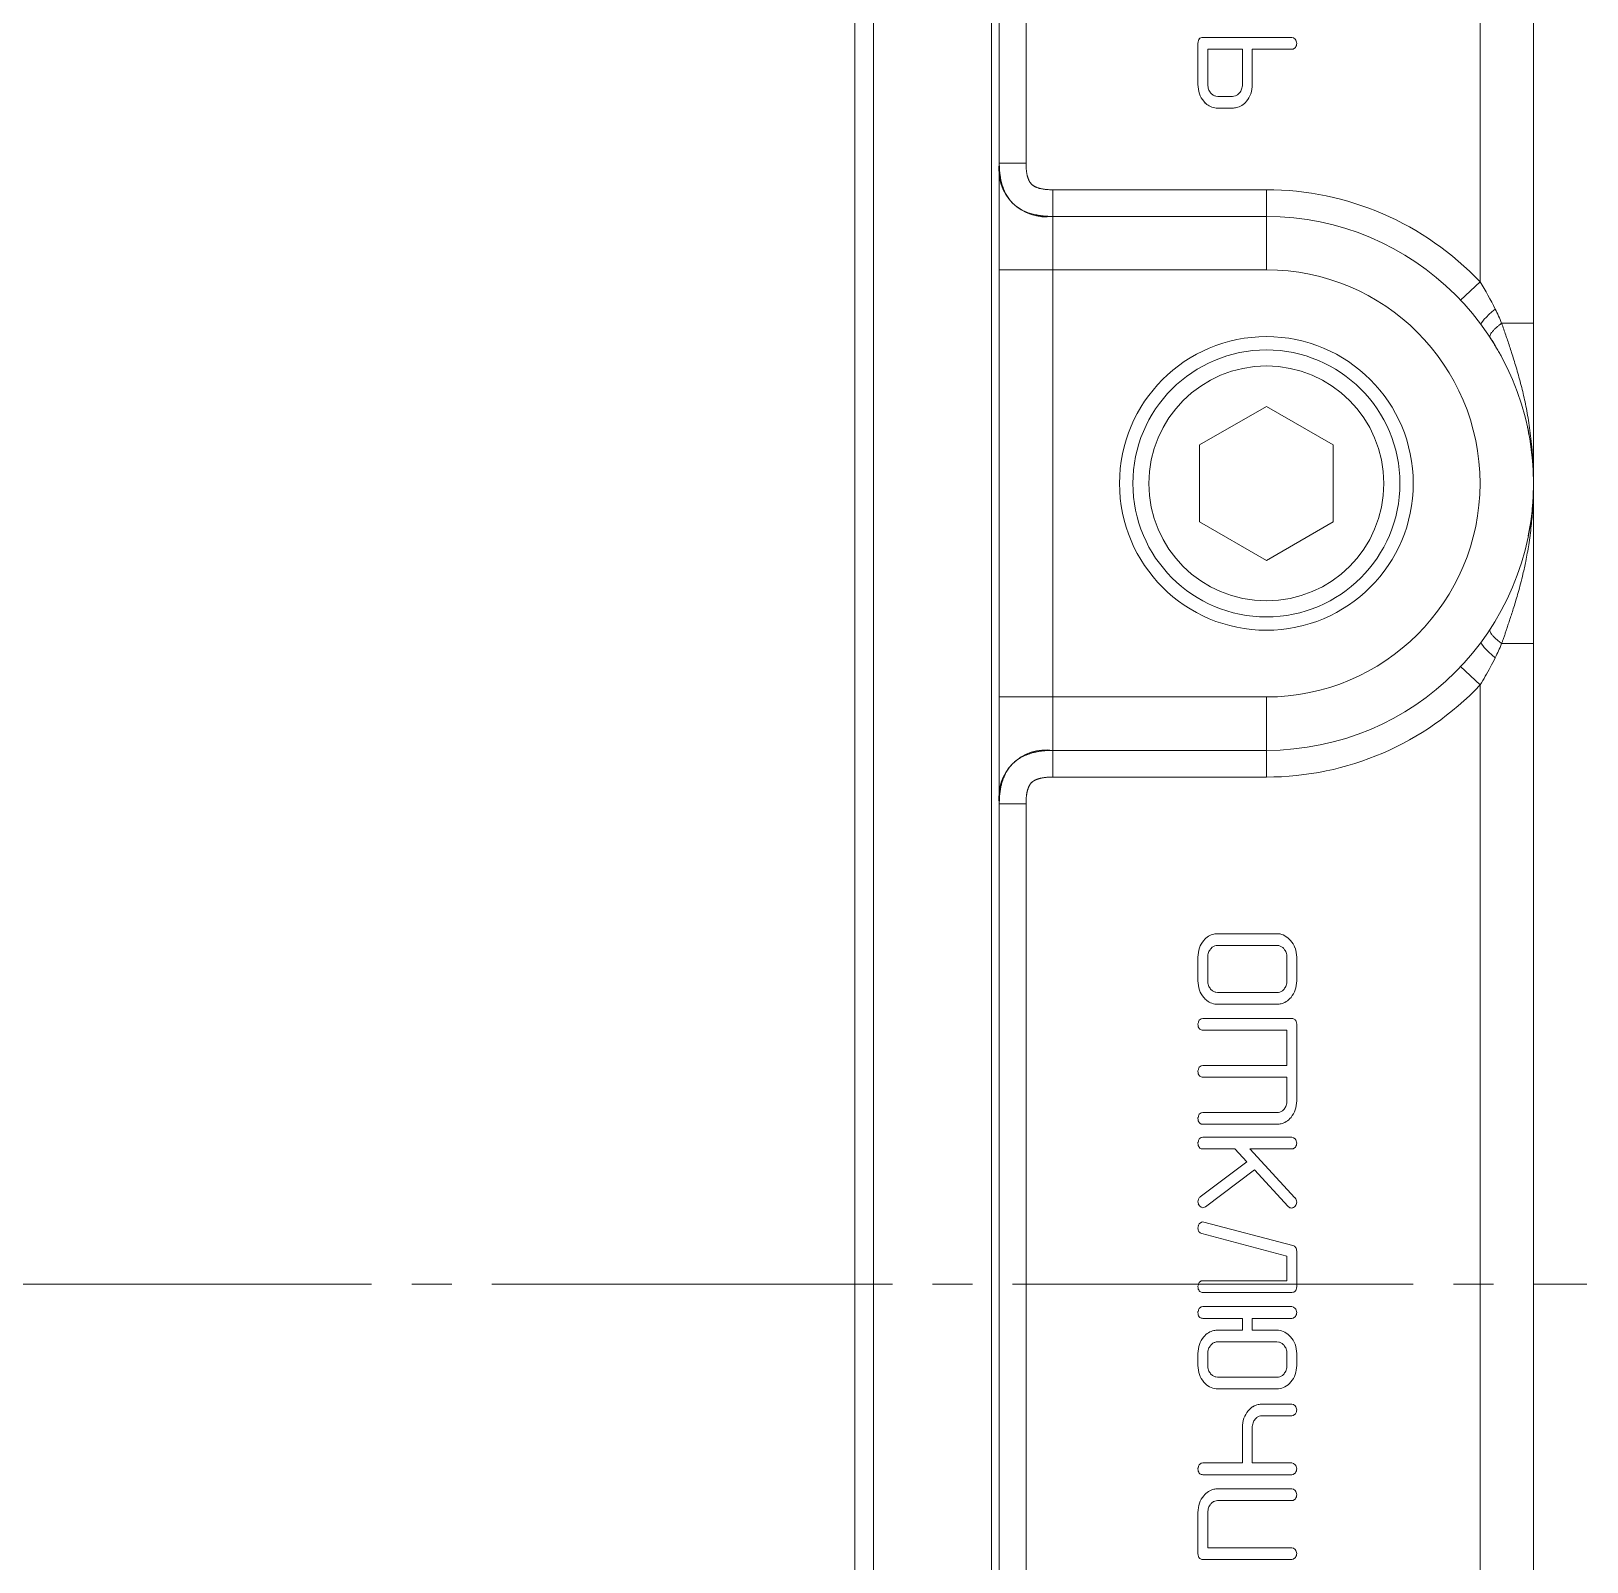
# Model space of a CAD drawing. Header units: millimetres. Extents: x -343 to 390, y -339 to 375.
# Drawn here: x 1.3 to 59.5, y -10.4 to 46.9 of the extents above; entities that cross this region are included whole.
import ezdxf

# ---------------------------------------------------------------- set-up
doc = ezdxf.new("R2010")
doc.units = ezdxf.units.MM
doc.linetypes.add('K5LT_AXLED', pattern=[19.5, 15, -1.5, 1.5, -1.5])
doc.linetypes.add('K5LT_THIN', pattern=[0])

# ---------------------------------------------------------------- blocks, each defined once
blk = doc.blocks.new('U7')
at = {"color": 7, "linetype": 'K5LT_THIN', "lineweight": 18}
for p, q in [((57.5, 95), (57.5, 36)), ((55.5, 87.45), (55.5, 37.55)), ((32.086, -80), (32.086, 80)), ((32.793, -80), (32.793, 80)), ((37.207, -80), (37.207, 80)), ((37.5, -80), (37.5, 80)), ((38.5, 42), (38.5, 70.029)), ((48.45, 46.702), (45.123, 46.702)), ((48.51, 46.686), (48.45, 46.702)), ((48.572, 46.636), (48.51, 46.686)), ((44.939, 46.482), (44.939, 44.94)), ((45.306, 46.263), (45.306, 44.939)), ((46.603, 46.263), (45.306, 46.263)), ((46.603, 44.939), (46.603, 46.263)), ((46.971, 44.94), (46.971, 46.263)), ((46.971, 46.263), (48.45, 46.263)), ((48.45, 46.263), (48.505, 46.271)), ((48.505, 46.271), (48.587, 46.333)), ((45.604, 44.506), (45.677, 44.498)), ((45.677, 44.498), (46.232, 44.498)), ((46.435, 44.567), (46.495, 44.626)), ((45.678, 44.059), (46.232, 44.059)), ((38.5, 42), (37.5, 42)), ((39.5, 41), (39.5, 40)), ((47.5, 41), (39.5, 41)), ((47.5, 41), (47.5, 40)), ((47.5, 40), (39.5, 40)), ((39.5, 38), (39.5, 40)), ((47.5, 38), (47.5, 40)), ((39.5, 38), (37.5, 38)), ((47.5, 38), (39.5, 38)), ((39.5, 22), (39.5, 38)), ((55.5, 37.55), (54.773, 36.863)), ((57.5, 36), (56.306, 36)), ((57.5, 36), (57.5, 30)), ((57.5, 32.634), (57.5, 36)), ((47.5, 32.887), (45, 31.443)), ((50, 31.443), (47.5, 32.887)), ((57.5, 32.021), (57.5, 32.634)), ((45, 31.443), (45, 28.557)), ((50, 28.557), (50, 31.443)), ((57.5, 30.02), (57.5, 31.409)), ((57.5, 29.939), (57.5, 30.832)), ((57.5, 30.003), (57.5, 30.006)), ((57.5, 30), (57.5, 24)), ((57.5, 30), (57.5, 30)), ((57.5, 29.939), (57.5, 28.597)), ((45, 28.557), (47.5, 27.113)), ((47.5, 27.113), (50, 28.557)), ((57.5, 24), (57.5, 28.597)), ((57.5, 24), (56.306, 24)), ((57.5, 24), (57.5, -24)), ((55.5, 22.45), (54.773, 23.137)), ((55.5, 22.45), (55.5, -22.45)), ((37.5, 22), (39.5, 22)), ((39.5, 22), (47.5, 22)), ((39.5, 20), (39.5, 22)), ((47.5, 22), (47.5, 20)), ((39.5, 20), (47.5, 20)), ((39.5, 19), (39.5, 20)), ((39.5, 20), (39.5, 20)), ((47.5, 19), (47.5, 20)), ((39.5, 19), (47.5, 19)), ((38.5, 18), (37.5, 18)), ((38.5, -18), (38.5, 18)), ((47.896, 13.134), (45.678, 13.134)), ((48.404, 12.883), (48.355, 12.932)), ((44.939, 12.253), (44.939, 11.372)), ((45.306, 12.254), (45.306, 11.371)), ((45.474, 12.626), (45.414, 12.567)), ((47.897, 12.695), (45.676, 12.695)), ((47.97, 12.687), (47.897, 12.695)), ((48.267, 11.371), (48.267, 12.254)), ((48.635, 11.372), (48.635, 12.253)), ((45.603, 10.938), (45.676, 10.93)), ((45.676, 10.93), (47.897, 10.93)), ((45.678, 10.491), (47.896, 10.491)), ((48.099, 10.999), (48.16, 11.058)), ((45.059, 9.95), (44.983, 9.893)), ((45.123, 9.959), (45.059, 9.95)), ((48.45, 9.959), (45.123, 9.959)), ((48.584, 9.91), (48.569, 9.923)), ((44.983, 9.581), (45.01, 9.555)), ((45.124, 9.52), (48.267, 9.52)), ((48.267, 9.52), (48.267, 8.197)), ((48.635, 6.876), (48.635, 9.739)), ((45.059, 8.188), (44.983, 8.131)), ((45.124, 8.197), (45.059, 8.188)), ((48.267, 8.197), (45.124, 8.197)), ((44.983, 7.819), (45.01, 7.793)), ((45.124, 7.758), (48.267, 7.758)), ((48.267, 7.758), (48.267, 6.876)), ((45.059, 6.426), (44.983, 6.369)), ((45.124, 6.435), (45.059, 6.426)), ((47.897, 6.435), (45.124, 6.435)), ((48.16, 6.563), (48.099, 6.504)), ((44.983, 6.057), (45.01, 6.031)), ((45.123, 5.995), (47.896, 5.995)), ((45.059, 5.5), (44.983, 5.443)), ((45.123, 5.509), (45.059, 5.5)), ((48.45, 5.509), (45.123, 5.509)), ((48.51, 5.492), (48.45, 5.509)), ((48.572, 5.443), (48.51, 5.492)), ((44.983, 5.131), (45.01, 5.105)), ((45.123, 5.069), (46.324, 5.069)), ((46.324, 5.069), (46.771, 4.588)), ((46.878, 5.069), (48.45, 5.069)), ((48.568, 3.245), (46.878, 5.069)), ((48.45, 5.069), (48.505, 5.077)), ((48.505, 5.077), (48.587, 5.14)), ((46.771, 4.588), (45.024, 3.271)), ((45.224, 2.901), (47.061, 4.284)), ((47.061, 4.284), (48.316, 2.919)), ((44.99, 2.937), (45.054, 2.884)), ((48.316, 2.919), (48.328, 2.907)), ((45.074, 2.332), (44.989, 2.269)), ((45.054, 2.884), (45.12, 2.866)), ((45.12, 2.338), (45.074, 2.332)), ((45.12, 2.866), (45.224, 2.901)), ((45.164, 2.333), (45.12, 2.338)), ((48.491, 1.453), (45.164, 2.333)), ((48.442, 2.857), (48.462, 2.859)), ((45.083, 1.902), (48.267, 1.06)), ((48.635, -0.084), (48.635, 1.237)), ((48.267, 1.06), (48.267, 0.135)), ((45.059, 0.126), (44.983, 0.069)), ((45.124, 0.135), (45.059, 0.126)), ((48.267, 0.135), (45.124, 0.135)), ((44.983, -0.243), (45.01, -0.269)), ((45.123, -0.304), (48.45, -0.304)), ((45.059, -0.845), (44.983, -0.902)), ((45.123, -0.836), (45.059, -0.845)), ((48.45, -0.836), (45.123, -0.836)), ((48.51, -0.853), (48.45, -0.836)), ((48.572, -0.902), (48.51, -0.853)), ((44.983, -1.214), (45.01, -1.24)), ((45.123, -1.275), (46.6, -1.275)), ((46.6, -1.717), (45.677, -1.717)), ((46.6, -1.275), (46.6, -1.717)), ((46.968, -1.717), (46.968, -1.275)), ((46.968, -1.275), (48.45, -1.275)), ((47.894, -1.717), (46.968, -1.717)), ((48.45, -1.275), (48.504, -1.267)), ((48.504, -1.267), (48.587, -1.205)), ((45.474, -2.225), (45.414, -2.284)), ((47.897, -2.156), (45.676, -2.156)), ((47.97, -2.164), (47.897, -2.156)), ((48.403, -1.968), (48.356, -1.92)), ((44.939, -2.598), (44.939, -3.038)), ((45.306, -2.597), (45.306, -3.038)), ((48.267, -3.038), (48.267, -2.597)), ((48.635, -3.038), (48.635, -2.598)), ((45.603, -3.472), (45.676, -3.479)), ((45.676, -3.479), (47.897, -3.479)), ((48.099, -3.41), (48.16, -3.351)), ((45.155, -3.661), (45.208, -3.719)), ((45.678, -3.918), (47.896, -3.918)), ((47.896, -3.918), (47.955, -3.916)), ((48.45, -4.487), (47.342, -4.487)), ((48.51, -4.504), (48.45, -4.487)), ((48.572, -4.553), (48.51, -4.504)), ((47.078, -5.054), (47.138, -4.995)), ((47.34, -4.927), (48.45, -4.927)), ((48.45, -4.927), (48.505, -4.919)), ((48.505, -4.919), (48.587, -4.856)), ((46.603, -5.369), (46.603, -6.691)), ((46.971, -6.691), (46.971, -5.368)), ((45.059, -6.7), (44.983, -6.757)), ((45.124, -6.691), (45.059, -6.7)), ((46.603, -6.691), (45.124, -6.691)), ((48.45, -6.691), (46.971, -6.691)), ((48.51, -6.708), (48.45, -6.691)), ((48.572, -6.757), (48.51, -6.708)), ((44.983, -7.069), (45.01, -7.095)), ((45.123, -7.131), (48.45, -7.131)), ((48.45, -7.131), (48.505, -7.123)), ((48.505, -7.123), (48.587, -7.06)), ((45.676, -8.102), (48.45, -8.102)), ((48.45, -7.662), (45.678, -7.662)), ((48.51, -7.679), (48.45, -7.662)), ((48.45, -8.102), (48.505, -8.094)), ((48.505, -8.094), (48.587, -8.031)), ((48.572, -7.728), (48.51, -7.679)), ((44.939, -8.543), (44.939, -10.085)), ((45.306, -9.866), (45.306, -8.543)), ((45.414, -8.229), (45.474, -8.17)), ((48.45, -9.866), (45.306, -9.866)), ((48.51, -9.883), (48.45, -9.866)), ((48.572, -9.932), (48.51, -9.883)), ((44.99, -10.256), (45.005, -10.27)), ((45.123, -10.306), (48.45, -10.306)), ((48.45, -10.306), (48.505, -10.298)), ((48.505, -10.298), (48.587, -10.235))]:
    blk.add_line(p, q, dxfattribs=at)
at = {"color": 30, "linetype": 'K5LT_AXLED', "lineweight": 18, "true_color": 0xff8000}
blk.add_line((-59.5, 0), (59.5, 0), dxfattribs=at)
at = {"color": 7, "linetype": 'K5LT_THIN', "lineweight": 18}
for radius in [5.5, 5, 4.4]:
    blk.add_circle((47.5, 30), radius, dxfattribs=at)
for centre, radius, start, end in [((45.104, 46.547), 0.155, 137.15764, 163.37244), ((45.089, 46.56), 0.136, 110.36654, 137.15764), ((45.123, 46.468), 0.234, 90, 110.36654), ((48.404, 46.476), 0.232, 22.23312, 43.64767), ((45.321, 46.482), 0.382, 163.37244, 180), ((48.35, 46.495), 0.286, 325.62329, 342.15237), ((48.42, 46.482), 0.215, 0, 22.23312), ((48.389, 46.482), 0.246, 342.15237, 0), ((46.015, 44.94), 1.077, 180, 198.90959), ((45.845, 44.939), 0.538, 180, 198.92919), ((46.064, 44.939), 0.538, 341.07082, 0), ((45.899, 44.94), 1.071, 341.19219, 0), ((45.818, 44.872), 0.869, 198.90959, 219.9861), ((45.831, 44.883), 0.885, 219.9861, 225.70428), ((45.747, 44.906), 0.435, 198.92919, 220.01615), ((45.717, 44.881), 0.396, 220.01615, 237.62702), ((45.668, 44.804), 0.305, 237.62702, 257.71656), ((46.232, 44.833), 0.335, 270, 288.82394), ((46.237, 44.821), 0.322, 288.82394, 308.02906), ((46.162, 44.906), 0.435, 319.98386, 341.07082), ((46.156, 44.813), 0.78, 302.83528, 320.51804), ((46.073, 44.881), 0.888, 320.51805, 341.19219), ((45.728, 44.778), 0.738, 225.70428, 231.96942), ((45.669, 44.702), 0.642, 231.96942, 251.17239), ((45.678, 44.727), 0.668, 251.17239, 270), ((46.232, 44.792), 0.733, 270, 276.18513), ((46.241, 44.709), 0.65, 276.18513, 282.75734), ((46.25, 44.667), 0.606, 282.75734, 302.83528), ((39.25, 41.75), 1.768, 171.86991, 278.13093), ((47.5, 30), 11, 43.34176, 90), ((47.5, 30), 10, 270, 90), ((47.5, 30), 8, 270, 90), ((47.5, 30), 11, 270, 316.65824), ((39.25, 18.25), 1.768, 81.86966, 188.13004), ((45.818, 12.32), 0.868, 140.00302, 161.08363), ((45.759, 12.37), 0.791, 122.3947, 140.00302), ((45.661, 12.524), 0.609, 102.30327, 122.3947), ((45.67, 12.484), 0.649, 95.9799, 102.30327), ((45.678, 12.408), 0.726, 90, 95.9799), ((47.896, 12.563), 0.571, 66.31975, 90), ((47.804, 12.355), 0.799, 46.34447, 66.31975), ((47.794, 12.322), 0.828, 20.13873, 42.61364), ((46.015, 12.253), 1.076, 161.08363, 180), ((45.845, 12.254), 0.539, 161.08773, 180), ((45.747, 12.287), 0.435, 140.01101, 161.08773), ((45.672, 12.372), 0.322, 108.82576, 128.0306), ((45.676, 12.36), 0.335, 90, 108.82576), ((47.905, 12.389), 0.305, 57.59476, 77.68765), ((47.856, 12.312), 0.396, 39.98898, 57.59476), ((47.827, 12.287), 0.435, 18.91227, 39.98898), ((47.728, 12.254), 0.539, 0, 18.91227), ((47.606, 12.253), 1.029, 0, 20.13873), ((46.015, 11.372), 1.076, 180, 198.91637), ((45.845, 11.371), 0.539, 180, 198.91227), ((45.747, 11.337), 0.435, 198.91227, 219.98899), ((47.827, 11.337), 0.435, 320.01102, 341.08773), ((47.728, 11.371), 0.539, 341.08773, 0), ((47.566, 11.372), 1.069, 341.17266, 0), ((45.818, 11.304), 0.868, 198.91637, 219.99698), ((45.831, 11.315), 0.885, 219.99698, 225.71077), ((45.728, 11.21), 0.738, 225.71077, 231.96978), ((45.669, 11.135), 0.642, 231.96978, 251.17548), ((45.717, 11.312), 0.396, 219.98899, 237.59477), ((45.678, 11.159), 0.669, 251.17548, 270), ((45.668, 11.235), 0.305, 237.59477, 257.68766), ((47.896, 11.225), 0.735, 270, 276.16941), ((47.897, 11.265), 0.335, 270, 288.82576), ((47.905, 11.142), 0.651, 276.16941, 282.72497), ((47.901, 11.252), 0.322, 288.82576, 308.0306), ((47.914, 11.099), 0.607, 282.72497, 302.79807), ((47.821, 11.245), 0.78, 302.79807, 320.48858), ((47.738, 11.313), 0.888, 320.48859, 341.17266), ((48.45, 9.713), 0.246, 73.34612, 90), ((48.48, 9.812), 0.142, 51.38118, 73.34612), ((48.47, 9.804), 0.155, 16.70324, 43.04999), ((45.077, 9.739), 0.139, 163.90206, 180), ((45.281, 9.739), 0.342, 180, 195.67003), ((46.249, 9.401), 1.358, 158.7695, 163.90206), ((45.152, 9.703), 0.208, 195.67003, 215.79547), ((45.107, 9.681), 0.159, 232.47304, 252.67206), ((45.124, 9.735), 0.215, 252.67206, 270), ((48.253, 9.739), 0.381, 0, 16.70324), ((45.077, 7.977), 0.139, 163.90206, 180), ((45.281, 7.977), 0.342, 180, 195.67003), ((46.249, 7.639), 1.358, 158.7695, 163.90206), ((45.152, 7.941), 0.208, 195.67003, 215.79547), ((45.107, 7.919), 0.159, 232.47304, 252.67206), ((45.124, 7.973), 0.215, 252.67206, 270), ((47.897, 6.769), 0.334, 270, 288.82754), ((47.901, 6.757), 0.321, 288.82754, 308.03057), ((47.827, 6.842), 0.435, 320.01365, 341.08977), ((47.728, 6.876), 0.539, 341.08977, 0), ((47.738, 6.818), 0.887, 320.47731, 341.16744), ((47.566, 6.876), 1.069, 341.16744, 0), ((45.077, 6.215), 0.139, 163.90206, 180), ((45.281, 6.215), 0.342, 180, 195.67003), ((46.249, 5.877), 1.358, 158.7695, 163.90206), ((45.152, 6.179), 0.208, 195.67003, 215.79547), ((45.107, 6.156), 0.158, 232.46866, 252.66654), ((45.123, 6.21), 0.215, 252.66654, 270), ((47.896, 6.73), 0.735, 270, 276.16345), ((47.905, 6.647), 0.651, 276.16345, 282.71266), ((47.914, 6.604), 0.607, 282.71266, 302.78398), ((47.821, 6.749), 0.78, 302.78398, 320.4773), ((45.077, 5.289), 0.139, 163.90206, 180), ((45.281, 5.289), 0.342, 180, 195.67003), ((46.249, 4.951), 1.358, 158.7695, 163.90206), ((48.404, 5.283), 0.232, 22.23312, 43.64767), ((48.42, 5.289), 0.215, 0, 22.23312), ((48.389, 5.289), 0.246, 342.15237, 0), ((45.152, 5.253), 0.208, 195.67003, 215.79547), ((45.107, 5.23), 0.158, 232.47065, 252.67091), ((45.123, 5.284), 0.215, 252.67091, 270), ((48.35, 5.301), 0.286, 325.62329, 342.15237), ((45.17, 3.101), 0.232, 156.92248, 181.47067), ((45.208, 3.095), 0.269, 180, 198.11156), ((45.204, 3.094), 0.265, 198.11156, 216.34995), ((45.172, 3.08), 0.242, 127.66406, 152.33504), ((48.404, 3.067), 0.221, 301.76309, 321.70561), ((48.357, 3.057), 0.283, 22.29312, 41.7452), ((48.349, 3.11), 0.291, 321.70562, 339.31516), ((48.419, 3.082), 0.216, 0, 22.29312), ((48.424, 3.082), 0.211, 339.31516, 0), ((48.459, 3.042), 0.189, 225.81415, 246.48721), ((48.442, 3.004), 0.146, 246.48721, 270), ((48.444, 3.003), 0.145, 277.11444, 301.76309), ((45.236, 2.109), 0.297, 162.7576, 180), ((45.25, 2.109), 0.311, 180, 195.27823), ((45.117, 2.072), 0.173, 195.27823, 215.78185), ((45.188, 2.123), 0.248, 143.84701, 162.7576), ((45.106, 2.065), 0.16, 215.78185, 236.93853), ((45.143, 2.122), 0.228, 236.93853, 254.631), ((48.433, 1.242), 0.219, 56.54587, 74.63788), ((48.464, 1.289), 0.162, 35.47586, 56.54587), ((48.449, 1.278), 0.181, 14.91762, 35.47586), ((48.293, 1.237), 0.341, 0, 14.91762), ((46.249, -0.423), 1.358, 158.7695, 163.90206), ((45.077, -0.085), 0.139, 163.90206, 180), ((45.281, -0.085), 0.342, 180, 195.67003), ((45.152, -0.121), 0.208, 195.67003, 215.79547), ((45.107, -0.143), 0.158, 232.46866, 252.66654), ((45.123, -0.09), 0.215, 252.66654, 270), ((48.45, -0.07), 0.234, 270, 290.36188), ((48.484, -0.162), 0.136, 290.36188, 317.15214), ((48.47, -0.149), 0.155, 317.15214, 343.36839), ((48.253, -0.084), 0.382, 343.36839, 0), ((45.077, -1.056), 0.139, 163.90206, 180), ((45.281, -1.056), 0.343, 180, 195.65614), ((46.249, -1.394), 1.358, 158.7695, 163.90206), ((45.152, -1.092), 0.209, 195.65614, 215.77013), ((48.404, -1.062), 0.232, 22.23312, 43.64767), ((48.351, -1.043), 0.286, 325.5774, 342.12363), ((48.42, -1.056), 0.215, 0, 22.23312), ((48.389, -1.056), 0.246, 342.12363, 0), ((45.107, -1.115), 0.158, 232.46945, 252.67034), ((45.123, -1.061), 0.214, 252.67034, 270), ((45.661, -2.326), 0.608, 102.31691, 122.4111), ((45.669, -2.366), 0.648, 95.98669, 102.31691), ((45.677, -2.442), 0.725, 90, 95.98669), ((47.894, -2.29), 0.573, 66.32476, 90), ((46.014, -2.598), 1.076, 161.08955, 180), ((45.818, -2.53), 0.868, 140.01425, 161.08955), ((45.758, -2.48), 0.79, 122.4111, 140.01426), ((45.747, -2.564), 0.435, 139.99733, 161.07961), ((45.672, -2.479), 0.322, 108.82428, 128.02988), ((45.676, -2.491), 0.335, 90, 108.82428), ((47.905, -2.462), 0.305, 57.61184, 77.70267), ((47.857, -2.539), 0.396, 40.00266, 57.61184), ((47.802, -2.5), 0.802, 46.34594, 66.32476), ((47.827, -2.564), 0.435, 18.92039, 40.00266), ((47.795, -2.529), 0.828, 20.19007, 42.69135), ((47.609, -2.598), 1.026, 0, 20.19007), ((45.845, -2.597), 0.539, 161.07961, 180), ((47.729, -2.597), 0.539, 0, 18.92039), ((45.989, -3.038), 1.05, 180, 199.14206), ((45.832, -3.092), 0.884, 199.14206, 220.0157), ((45.845, -3.038), 0.539, 180, 198.92039), ((45.747, -3.072), 0.435, 198.92039, 220.00267), ((45.717, -3.097), 0.396, 220.00267, 237.61185), ((45.668, -3.174), 0.305, 237.61185, 257.70268), ((47.897, -3.145), 0.335, 270, 288.82427), ((47.901, -3.157), 0.322, 288.82427, 308.02988), ((47.827, -3.072), 0.435, 319.99734, 341.07961), ((47.729, -3.038), 0.539, 341.07961, 0), ((47.726, -3.079), 0.902, 319.98654, 340.64344), ((47.609, -3.038), 1.025, 340.64344, 0), ((45.702, -3.224), 0.7, 225.02255, 246.9766), ((45.678, -3.281), 0.637, 246.9766, 270), ((47.903, -3.319), 0.599, 274.99366, 299.11006), ((47.807, -3.146), 0.797, 299.11006, 319.98653), ((47.423, -5.251), 0.791, 122.43108, 140.02988), ((47.325, -5.097), 0.608, 102.33434, 122.43108), ((47.334, -5.136), 0.648, 95.99519, 102.33434), ((47.342, -5.212), 0.725, 90, 95.99519), ((48.404, -4.713), 0.232, 22.21992, 43.62884), ((48.419, -4.707), 0.215, 0, 22.21992), ((47.681, -5.369), 1.078, 161.10143, 180), ((47.483, -5.301), 0.869, 140.02987, 161.10143), ((47.51, -5.368), 0.539, 161.09788, 180), ((47.411, -5.334), 0.435, 140.02731, 161.09788), ((47.336, -5.249), 0.321, 108.82902, 128.03128), ((47.34, -5.261), 0.334, 90, 108.82902), ((48.35, -4.695), 0.286, 325.62329, 342.15237), ((48.389, -4.707), 0.246, 342.15237, 0), ((45.077, -6.911), 0.139, 163.90206, 180), ((45.281, -6.911), 0.342, 180, 195.67003), ((46.249, -7.249), 1.358, 158.7695, 163.90206), ((48.404, -6.917), 0.232, 22.24633, 43.66649), ((48.35, -6.899), 0.286, 325.63477, 342.15956), ((48.42, -6.911), 0.215, 0, 22.24633), ((48.389, -6.911), 0.246, 342.15956, 0), ((45.152, -6.947), 0.208, 195.67003, 215.79547), ((45.107, -6.97), 0.158, 232.46866, 252.66654), ((45.123, -6.916), 0.215, 252.66654, 270), ((45.818, -8.476), 0.868, 140.00302, 161.08363), ((45.759, -8.426), 0.791, 122.3947, 140.00302), ((45.661, -8.272), 0.609, 102.30327, 122.3947), ((45.672, -8.424), 0.321, 108.82902, 128.03128), ((45.67, -8.312), 0.649, 95.9799, 102.30327), ((45.676, -8.436), 0.334, 90, 108.82902), ((45.678, -8.388), 0.726, 90, 95.9799), ((48.404, -7.888), 0.232, 22.23312, 43.64767), ((48.35, -7.87), 0.286, 325.62329, 342.15237), ((48.42, -7.882), 0.215, 0, 22.23312), ((48.389, -7.882), 0.246, 342.15237, 0), ((46.015, -8.543), 1.076, 161.08363, 180), ((45.846, -8.543), 0.539, 161.09788, 180), ((45.747, -8.509), 0.435, 140.02731, 161.09788), ((45.32, -10.085), 0.382, 180, 196.69995), ((45.103, -10.15), 0.155, 196.69995, 223.04667), ((45.094, -10.159), 0.142, 231.37769, 253.34317), ((45.123, -10.059), 0.246, 253.34317, 270), ((48.404, -10.092), 0.232, 22.24633, 43.66649), ((48.35, -10.074), 0.286, 325.63477, 342.15956), ((48.42, -10.086), 0.215, 0, 22.24633), ((48.389, -10.086), 0.246, 342.15956, 0)]:
    blk.add_arc(centre, radius, start, end, dxfattribs=at)
for centre, major_axis, start_param, end_param in [((56.353, 36.528), (-0.805, -0.593), 4.943377, 6.283185), ((56.353, 23.472), (0.805, -0.593), 3.141593, 4.481401)]:
    blk.add_ellipse(centre, major_axis=major_axis, ratio=0.173421, start_param=start_param, end_param=end_param, dxfattribs=at)
for points, degree in [([(37.5, 42), (37.5, 40), (39.5, 40)], 2), ([(56.069, 36.528), (55.897, 36.879), (55.707, 37.222), (55.5, 37.55)], 3), ([(56.069, 36.528), (56.15, 36.357), (56.237, 36.187), (56.306, 36)], 3), ([(56.306, 24), (56.234, 23.804), (56.153, 23.649), (56.069, 23.472)], 3), ([(37.5, 18), (37.5, 20), (39.5, 20)], 2)]:
    blk.add_open_spline(points, degree=degree, dxfattribs=at)
for points, knots in [([(38.5, 42), (38.5, 41.986), (38.5, 41.975), (38.5, 41.951), (38.501, 41.939), (38.502, 41.894), (38.503, 41.861), (38.506, 41.814), (38.507, 41.797), (38.51, 41.765), (38.512, 41.749), (38.515, 41.721), (38.516, 41.709), (38.52, 41.683), (38.521, 41.67), (38.525, 41.645), (38.527, 41.632), (38.532, 41.606), (38.534, 41.593), (38.54, 41.567), (38.543, 41.554), (38.547, 41.536), (38.548, 41.531), (38.552, 41.516), (38.554, 41.506), (38.56, 41.487), (38.562, 41.477), (38.568, 41.457), (38.572, 41.447), (38.578, 41.428), (38.582, 41.418), (38.586, 41.407), (38.587, 41.405), (38.59, 41.396), (38.593, 41.389), (38.599, 41.375), (38.602, 41.367), (38.609, 41.353), (38.612, 41.346), (38.619, 41.331), (38.623, 41.324), (38.63, 41.311), (38.633, 41.305), (38.64, 41.294), (38.643, 41.289), (38.649, 41.279), (38.653, 41.274), (38.659, 41.264), (38.663, 41.26), (38.666, 41.255), (38.667, 41.254), (38.673, 41.245), (38.68, 41.237), (38.693, 41.222), (38.699, 41.215), (38.707, 41.208), (38.707, 41.207), (38.707, 41.207), (38.708, 41.207), (38.715, 41.199), (38.722, 41.193), (38.737, 41.18), (38.745, 41.173), (38.754, 41.167), (38.755, 41.166), (38.76, 41.163), (38.764, 41.159), (38.774, 41.153), (38.779, 41.149), (38.789, 41.143), (38.794, 41.14), (38.805, 41.133), (38.811, 41.13), (38.824, 41.123), (38.831, 41.119), (38.846, 41.112), (38.853, 41.109), (38.867, 41.102), (38.875, 41.099), (38.889, 41.093), (38.896, 41.09), (38.905, 41.087), (38.907, 41.086), (38.918, 41.082), (38.928, 41.078), (38.947, 41.072), (38.957, 41.068), (38.977, 41.062), (38.987, 41.06), (39.006, 41.054), (39.016, 41.052), (39.031, 41.048), (39.036, 41.047), (39.054, 41.043), (39.067, 41.04), (39.093, 41.034), (39.106, 41.032), (39.132, 41.027), (39.145, 41.025), (39.17, 41.021), (39.183, 41.02), (39.209, 41.016), (39.221, 41.015), (39.249, 41.012), (39.265, 41.01), (39.297, 41.007), (39.314, 41.006), (39.361, 41.003), (39.394, 41.002), (39.451, 41), (39.473, 41), (39.5, 41)], [7.664257, 7.664257, 7.664257, 7.664257, 7.990523, 7.990523, 8.321273, 8.321273, 9.196598, 9.196598, 9.642484, 9.642484, 10.095224, 10.095224, 10.446111, 10.446111, 10.820208, 10.820208, 11.201138, 11.201138, 11.590201, 11.590201, 11.989027, 11.989027, 12.151955, 12.151955, 12.468122, 12.468122, 12.792813, 12.792813, 13.127697, 13.127697, 13.474894, 13.474894, 13.529832, 13.529832, 13.79585, 13.79585, 14.071454, 14.071454, 14.358425, 14.358425, 14.658893, 14.658893, 14.909261, 14.909261, 15.15159, 15.15159, 15.386753, 15.386753, 15.615738, 15.615738, 15.641164, 15.641164, 16.067463, 16.067463, 16.484057, 16.484057, 16.5, 16.5, 16.515943, 16.515943, 16.932537, 16.932537, 17.358836, 17.358836, 17.384262, 17.384262, 17.613247, 17.613247, 17.84841, 17.84841, 18.090739, 18.090739, 18.341107, 18.341107, 18.641575, 18.641575, 18.928546, 18.928546, 19.20415, 19.20415, 19.470168, 19.470168, 19.525106, 19.525106, 19.872303, 19.872303, 20.207187, 20.207187, 20.531878, 20.531878, 20.848045, 20.848045, 21.010973, 21.010973, 21.409799, 21.409799, 21.798862, 21.798862, 22.179792, 22.179792, 22.553889, 22.553889, 22.904776, 22.904776, 23.357516, 23.357516, 23.803402, 23.803402, 24.678727, 24.678727, 25.335743, 25.335743, 25.335743, 25.335743]), ([(37.502, 41.872), (37.503, 41.846), (37.504, 41.82), (37.507, 41.761), (37.51, 41.729), (37.514, 41.673), (37.517, 41.65), (37.521, 41.607), (37.524, 41.588), (37.529, 41.55), (37.531, 41.531), (37.537, 41.494), (37.54, 41.476), (37.543, 41.456), (37.544, 41.453), (37.547, 41.431), (37.551, 41.41), (37.56, 41.367), (37.564, 41.346), (37.572, 41.312), (37.575, 41.299), (37.581, 41.278), (37.583, 41.268), (37.59, 41.241), (37.595, 41.223), (37.605, 41.187), (37.611, 41.168), (37.623, 41.13), (37.63, 41.11), (37.64, 41.082), (37.643, 41.074), (37.646, 41.065)], [0, 0, 0, 0, 2.047485, 2.047485, 4.572906, 4.572906, 6.400547, 6.400547, 7.920327, 7.920327, 9.396459, 9.396459, 10.830851, 10.830851, 10.991114, 10.991114, 12.639924, 12.639924, 14.352841, 14.352841, 15.362128, 15.362128, 16.102164, 16.102164, 17.551697, 17.551697, 19.069547, 19.069547, 20.668832, 20.668832, 21.385124, 21.385124, 21.385124, 21.385124]), ([(37.53, 41.542), (37.53, 41.537), (37.531, 41.533), (37.533, 41.521), (37.534, 41.513), (37.538, 41.489), (37.54, 41.473), (37.546, 41.437), (37.55, 41.416), (37.559, 41.374), (37.563, 41.352), (37.571, 41.316), (37.575, 41.301), (37.581, 41.278), (37.583, 41.268), (37.59, 41.241), (37.595, 41.223), (37.605, 41.187), (37.611, 41.168), (37.623, 41.13), (37.63, 41.11), (37.642, 41.076), (37.647, 41.061), (37.654, 41.043), (37.656, 41.04), (37.659, 41.032), (37.661, 41.027), (37.663, 41.022)], [0, 0, 0, 0, 0.376174, 0.376174, 1.074784, 1.074784, 2.472003, 2.472003, 4.314394, 4.314394, 6.228468, 6.228468, 7.541351, 7.541351, 8.369607, 8.369607, 9.991934, 9.991934, 11.690719, 11.690719, 13.480644, 13.480644, 14.859918, 14.859918, 15.16657, 15.16657, 15.618682, 15.618682, 15.618682, 15.618682]), ([(39.5, 40), (39.5, 40), (39.5, 40), (39.497, 40), (39.494, 40), (39.488, 40), (39.485, 40), (39.475, 40), (39.469, 40), (39.45, 40), (39.437, 40), (39.398, 40.001), (39.372, 40.002), (39.305, 40.005), (39.264, 40.007), (39.199, 40.012), (39.176, 40.014), (39.129, 40.019), (39.105, 40.022), (39.062, 40.027), (39.044, 40.029), (39.005, 40.035), (38.985, 40.038), (38.944, 40.045), (38.923, 40.049), (38.895, 40.054), (38.888, 40.056), (38.881, 40.057)], [0.000213, 0.000213, 0.000213, 0.000213, 0.005, 0.005, 0.184558, 0.184558, 0.36933, 0.36933, 0.738873, 0.738873, 1.477959, 1.477959, 2.956131, 2.956131, 5.356131, 5.356131, 6.707481, 6.707481, 8.097291, 8.097291, 9.190513, 9.190513, 10.371057, 10.371057, 11.5914, 11.5914, 12, 12, 12, 12]), ([(39.5, 40), (39.5, 40), (39.5, 40), (39.496, 40), (39.491, 40), (39.483, 40), (39.478, 40), (39.465, 40), (39.456, 40), (39.43, 40.001), (39.413, 40.001), (39.362, 40.002), (39.327, 40.004), (39.26, 40.008), (39.228, 40.01), (39.173, 40.014), (39.15, 40.017), (39.107, 40.021), (39.088, 40.024), (39.05, 40.029), (39.031, 40.031), (38.992, 40.037), (38.972, 40.04), (38.931, 40.047), (38.91, 40.051), (38.886, 40.056), (38.884, 40.057), (38.881, 40.057)], [0.000273, 0.000273, 0.000273, 0.000273, 0.006087, 0.006087, 0.336764, 0.336764, 0.674619, 0.674619, 1.35033, 1.35033, 2.701753, 2.701753, 5.404597, 5.404597, 7.892144, 7.892144, 9.720424, 9.720424, 11.240929, 11.240929, 12.717687, 12.717687, 14.312901, 14.312901, 15.962314, 15.962314, 16.16293, 16.16293, 16.16293, 16.16293]), ([(39.5, 40), (39.5, 40), (39.5, 40), (39.498, 40), (39.497, 40), (39.493, 40), (39.492, 40), (39.487, 40), (39.484, 40), (39.473, 40), (39.467, 40), (39.446, 40), (39.432, 40.001), (39.403, 40.001), (39.388, 40.002), (39.357, 40.003), (39.342, 40.003), (39.307, 40.005), (39.287, 40.006), (39.268, 40.007)], [0.000141, 0.000141, 0.000141, 0.000141, 0.003, 0.003, 0.065129, 0.065129, 0.1304, 0.1304, 0.26094, 0.26094, 0.52202, 0.52202, 1.044181, 1.044181, 1.644181, 1.644181, 2.244181, 2.244181, 3, 3, 3, 3]), ([(39.5, 40), (39.494, 40), (39.488, 40), (39.476, 40), (39.47, 40), (39.458, 40), (39.452, 40), (39.433, 40.001), (39.42, 40.001), (39.408, 40.001)], [0.0001206, 0.0001206, 0.0001206, 0.0001206, 0.2, 0.2, 0.4, 0.4, 0.6, 0.6, 1, 1, 1, 1]), ([(54.773, 36.863), (54.773, 36.863), (54.773, 36.863), (54.773, 36.863), (54.773, 36.863), (54.774, 36.862), (54.774, 36.862), (54.775, 36.861), (54.775, 36.861), (54.777, 36.859), (54.778, 36.858), (54.781, 36.854), (54.783, 36.852), (54.79, 36.845), (54.794, 36.841), (54.807, 36.827), (54.815, 36.819), (54.831, 36.802), (54.839, 36.793), (54.862, 36.768), (54.877, 36.751), (54.893, 36.734)], [0.000497, 0.000497, 0.000497, 0.000497, 0.013333, 0.013333, 0.053331, 0.053331, 0.106662, 0.106662, 0.213323, 0.213323, 0.426647, 0.426647, 0.853294, 0.853294, 1.706587, 1.706587, 3.306587, 3.306587, 4.906587, 4.906587, 8, 8, 8, 8]), ([(55.871, 35.47), (55.863, 35.483), (55.858, 35.515), (55.883, 35.577), (55.93, 35.649), (55.995, 35.725), (56.077, 35.808), (56.165, 35.886), (56.243, 35.951), (56.288, 35.986), (56.306, 36)], [0, 0, 0, 0, 1.875266, 3.562734, 5.029291, 6.516383, 7.938792, 9.32963, 10.338538, 11, 11, 11, 11]), ([(56.306, 36), (56.337, 35.927), (56.386, 35.778), (56.461, 35.566), (56.532, 35.352), (56.605, 35.132), (56.684, 34.888), (56.767, 34.628), (56.853, 34.349), (56.938, 34.054), (57.02, 33.75), (57.097, 33.442), (57.169, 33.128), (57.236, 32.798), (57.299, 32.447), (57.358, 32.071), (57.408, 31.67), (57.457, 31.175), (57.483, 30.758), (57.494, 30.449), (57.496, 30.334), (57.498, 30.257), (57.499, 30.197), (57.499, 30.149), (57.5, 30.108), (57.5, 30.076), (57.5, 30.053), (57.5, 30.038), (57.5, 30.028), (57.5, 30.019), (57.5, 30.01), (57.5, 30.004), (57.5, 30.001)], [0, 0, 0, 0, 1.242093, 2.418437, 3.455008, 4.709596, 6.003526, 7.465086, 9.003975, 10.644702, 12.379692, 14.065872, 15.772607, 17.591273, 19.537825, 21.587551, 23.810841, 26.133575, 29.746528, 30.668835, 31.218424, 31.639051, 31.930717, 32.202522, 32.437454, 32.60893, 32.723035, 32.793898, 32.848099, 32.899845, 32.950478, 33, 33, 33, 33]), ([(55.871, 35.47), (55.872, 35.47), (55.872, 35.469), (55.873, 35.468), (55.873, 35.468), (55.873, 35.467), (55.874, 35.466), (55.876, 35.463), (55.877, 35.462), (55.88, 35.457), (55.882, 35.453), (55.888, 35.444), (55.893, 35.437), (55.905, 35.418), (55.914, 35.405), (55.939, 35.365), (55.956, 35.339), (56.006, 35.259), (56.039, 35.205), (56.104, 35.096), (56.137, 35.041), (56.2, 34.931), (56.232, 34.875), (56.294, 34.762), (56.325, 34.704), (56.355, 34.646)], [0, 0, 0, 0, 0.040958, 0.040958, 0.043399, 0.043399, 0.086799, 0.086799, 0.173598, 0.173598, 0.347196, 0.347196, 0.694392, 0.694392, 1.388783, 1.388783, 2.777566, 2.777566, 5.555132, 5.555132, 8.355132, 8.355132, 11.155132, 11.155132, 14, 14, 14, 14]), ([(57.5, 30.02), (57.5, 30.02), (57.5, 30.021), (57.5, 30.022), (57.5, 30.022), (57.5, 30.023), (57.5, 30.024), (57.5, 30.025), (57.5, 30.026), (57.5, 30.029), (57.5, 30.031), (57.5, 30.033), (57.5, 30.034), (57.5, 30.067), (57.5, 30.099), (57.499, 30.166), (57.498, 30.201), (57.496, 30.307), (57.493, 30.376), (57.484, 30.581), (57.475, 30.715), (57.452, 30.987), (57.437, 31.126), (57.402, 31.404), (57.381, 31.542), (57.334, 31.822), (57.307, 31.963), (57.276, 32.103)], [0, 0, 0, 0, 0.012857, 0.012857, 0.025714, 0.025714, 0.038571, 0.038571, 0.062535, 0.062535, 0.110461, 0.110461, 0.129997, 0.129997, 0.888787, 0.888787, 1.787661, 1.787661, 3.560714, 3.560714, 7.10682, 7.10682, 10.70682, 10.70682, 14.30682, 14.30682, 18, 18, 18, 18]), ([(57.5, 30), (57.5, 29.992), (57.5, 29.977), (57.5, 29.953), (57.5, 29.927), (57.5, 29.89), (57.499, 29.822), (57.497, 29.687), (57.49, 29.423), (57.469, 28.983), (57.418, 28.385), (57.332, 27.729), (57.224, 27.127), (57.117, 26.64), (57.021, 26.251), (56.932, 25.925), (56.847, 25.633), (56.768, 25.374), (56.693, 25.138), (56.624, 24.927), (56.561, 24.734), (56.506, 24.569), (56.457, 24.423), (56.411, 24.29), (56.367, 24.167), (56.332, 24.069), (56.313, 24.018), (56.306, 24)], [0, 0, 0, 0, 0.113665, 0.216928, 0.320571, 0.481867, 0.738928, 1.261303, 2.358687, 4.422072, 7.399363, 10.712825, 13.60953, 15.85057, 17.575097, 19.101028, 20.45482, 21.697979, 22.755635, 23.764184, 24.64093, 25.429932, 26.042894, 26.640243, 27.2691, 27.744893, 28, 28, 28, 28]), ([(57.5, 29.975), (57.5, 29.966), (57.5, 29.957), (57.5, 29.935), (57.5, 29.922), (57.499, 29.882), (57.499, 29.856), (57.498, 29.776), (57.496, 29.722), (57.491, 29.563), (57.486, 29.457), (57.47, 29.221), (57.46, 29.092), (57.433, 28.833), (57.417, 28.704), (57.372, 28.396), (57.341, 28.217), (57.306, 28.039)], [0, 0, 0, 0, 0.218071, 0.218071, 0.545178, 0.545178, 1.199392, 1.199392, 2.507819, 2.507819, 5.124673, 5.124673, 8.324673, 8.324673, 11.524673, 11.524673, 16, 16, 16, 16]), ([(55.872, 24.531), (55.864, 24.518), (55.859, 24.487), (55.882, 24.427), (55.926, 24.358), (55.99, 24.281), (56.075, 24.195), (56.181, 24.1), (56.262, 24.034), (56.306, 24)], [0, 0, 0, 0, 1.667583, 3.125587, 4.434656, 5.787975, 7.15541, 8.553954, 10, 10, 10, 10]), ([(55.5, 22.45), (55.567, 22.557), (55.698, 22.774), (55.889, 23.115), (56.009, 23.35), (56.069, 23.472)], [0, 0, 0, 0, 1.955931, 3.911862, 6, 6, 6, 6]), ([(39.372, 19.998), (39.346, 19.997), (39.32, 19.996), (39.261, 19.993), (39.229, 19.99), (39.173, 19.986), (39.15, 19.983), (39.107, 19.979), (39.088, 19.976), (39.05, 19.971), (39.031, 19.969), (38.992, 19.963), (38.972, 19.96), (38.931, 19.953), (38.91, 19.949), (38.867, 19.94), (38.846, 19.936), (38.812, 19.928), (38.799, 19.925), (38.778, 19.919), (38.768, 19.917), (38.741, 19.91), (38.723, 19.905), (38.687, 19.895), (38.668, 19.889), (38.63, 19.877), (38.61, 19.87), (38.576, 19.858), (38.561, 19.853), (38.543, 19.846), (38.54, 19.844), (38.53, 19.841), (38.524, 19.838), (38.505, 19.83), (38.492, 19.825), (38.462, 19.812), (38.446, 19.805), (38.411, 19.789), (38.394, 19.78), (38.358, 19.762), (38.34, 19.752), (38.306, 19.733), (38.29, 19.724), (38.26, 19.706), (38.245, 19.696), (38.215, 19.677), (38.2, 19.667), (38.176, 19.649), (38.165, 19.642), (38.153, 19.633), (38.152, 19.632), (38.147, 19.628), (38.144, 19.626), (38.135, 19.619), (38.129, 19.614), (38.11, 19.599), (38.098, 19.59), (38.062, 19.559), (38.039, 19.538), (38.011, 19.511), (38.005, 19.505), (37.999, 19.499), (37.998, 19.498), (37.997, 19.497), (37.996, 19.496), (37.996, 19.496)], [0, 0, 0, 0, 2.047485, 2.047485, 4.572906, 4.572906, 6.400547, 6.400547, 7.920327, 7.920327, 9.396459, 9.396459, 10.991114, 10.991114, 12.639924, 12.639924, 14.352841, 14.352841, 15.362128, 15.362128, 16.102164, 16.102164, 17.551697, 17.551697, 19.069547, 19.069547, 20.668832, 20.668832, 21.899045, 21.899045, 22.173028, 22.173028, 22.711031, 22.711031, 23.794231, 23.794231, 25.213002, 25.213002, 26.726984, 26.726984, 28.355111, 28.355111, 29.751779, 29.751779, 31.136621, 31.136621, 32.511116, 32.511116, 33.513801, 33.513801, 33.667491, 33.667491, 33.968819, 33.968819, 34.573536, 34.573536, 35.789536, 35.789536, 38.236868, 38.236868, 38.835905, 38.835905, 38.935722, 38.935722, 39, 39, 39, 39]), ([(39.042, 19.97), (39.037, 19.97), (39.033, 19.969), (39.021, 19.967), (39.013, 19.966), (38.989, 19.962), (38.973, 19.96), (38.937, 19.954), (38.916, 19.95), (38.874, 19.941), (38.852, 19.937), (38.816, 19.929), (38.801, 19.925), (38.778, 19.919), (38.768, 19.917), (38.741, 19.91), (38.723, 19.905), (38.687, 19.895), (38.668, 19.889), (38.63, 19.877), (38.61, 19.87), (38.576, 19.858), (38.561, 19.853), (38.543, 19.846), (38.54, 19.844), (38.53, 19.841), (38.524, 19.838), (38.505, 19.83), (38.492, 19.825), (38.462, 19.812), (38.446, 19.805), (38.411, 19.789), (38.394, 19.78), (38.358, 19.762), (38.34, 19.752), (38.306, 19.733), (38.29, 19.724), (38.26, 19.706), (38.245, 19.696), (38.215, 19.677), (38.2, 19.667), (38.176, 19.649), (38.165, 19.642), (38.153, 19.633), (38.152, 19.632), (38.147, 19.628), (38.144, 19.626), (38.135, 19.619), (38.129, 19.614), (38.11, 19.599), (38.098, 19.59), (38.062, 19.559), (38.039, 19.538), (38.011, 19.511), (38.005, 19.505), (37.999, 19.499), (37.998, 19.498), (37.997, 19.497), (37.996, 19.496), (37.996, 19.496)], [0, 0, 0, 0, 0.376174, 0.376174, 1.074784, 1.074784, 2.472003, 2.472003, 4.314394, 4.314394, 6.228468, 6.228468, 7.541351, 7.541351, 8.369607, 8.369607, 9.991934, 9.991934, 11.690719, 11.690719, 13.480644, 13.480644, 14.859918, 14.859918, 15.16657, 15.16657, 15.768679, 15.768679, 16.980948, 16.980948, 18.568887, 18.568887, 20.263388, 20.263388, 22.085644, 22.085644, 23.648843, 23.648843, 25.198807, 25.198807, 26.737189, 26.737189, 27.859635, 27.859635, 28.03165, 28.03165, 28.368905, 28.368905, 29.045722, 29.045722, 30.406703, 30.406703, 33.145827, 33.145827, 33.816339, 33.816339, 33.928058, 33.928058, 34, 34, 34, 34]), ([(38.564, 19.853), (38.558, 19.851), (38.552, 19.849), (38.543, 19.846), (38.54, 19.844), (38.53, 19.84), (38.523, 19.838), (38.504, 19.83), (38.49, 19.825), (38.461, 19.812), (38.444, 19.804), (38.41, 19.788), (38.392, 19.78), (38.357, 19.761), (38.338, 19.751), (38.304, 19.732), (38.289, 19.723), (38.258, 19.705), (38.243, 19.695), (38.214, 19.676), (38.199, 19.666), (38.175, 19.649), (38.165, 19.641), (38.153, 19.633), (38.152, 19.632), (38.147, 19.628), (38.144, 19.626), (38.135, 19.619), (38.129, 19.614), (38.11, 19.599), (38.098, 19.589), (38.062, 19.559), (38.039, 19.538), (38.011, 19.511), (38.005, 19.505), (37.999, 19.499), (37.998, 19.498), (37.997, 19.497), (37.996, 19.496), (37.996, 19.496)], [0, 0, 0, 0, 0.715412, 0.715412, 1.120808, 1.120808, 1.931898, 1.931898, 3.565407, 3.565407, 5.665515, 5.665515, 7.907039, 7.907039, 10.317547, 10.317547, 12.385293, 12.385293, 14.435526, 14.435526, 16.4703, 16.4703, 17.884547, 17.884547, 18.111921, 18.111921, 18.558684, 18.558684, 19.455273, 19.455273, 21.258189, 21.258189, 24.886774, 24.886774, 25.757238, 25.757238, 25.90491, 25.90491, 26, 26, 26, 26]), ([(37.5, 18), (37.5, 18), (37.5, 18), (37.5, 18.004), (37.5, 18.009), (37.5, 18.017), (37.5, 18.022), (37.5, 18.035), (37.5, 18.044), (37.501, 18.07), (37.501, 18.087), (37.502, 18.138), (37.504, 18.173), (37.506, 18.212), (37.506, 18.216), (37.508, 18.248), (37.51, 18.276), (37.514, 18.327), (37.517, 18.35), (37.521, 18.393), (37.524, 18.412), (37.529, 18.45), (37.531, 18.469), (37.537, 18.508), (37.54, 18.528), (37.547, 18.569), (37.551, 18.59), (37.56, 18.633), (37.564, 18.654), (37.572, 18.688), (37.575, 18.701), (37.581, 18.723), (37.583, 18.732), (37.59, 18.759), (37.595, 18.777), (37.605, 18.813), (37.611, 18.832), (37.623, 18.87), (37.63, 18.89), (37.642, 18.924), (37.647, 18.939), (37.654, 18.957), (37.656, 18.96), (37.659, 18.97), (37.662, 18.976), (37.67, 18.995), (37.675, 19.008), (37.685, 19.031), (37.689, 19.042), (37.694, 19.052)], [0.000792, 0.000792, 0.000792, 0.000792, 0.006087, 0.006087, 0.336764, 0.336764, 0.674619, 0.674619, 1.35033, 1.35033, 2.701753, 2.701753, 5.404597, 5.404597, 5.728461, 5.728461, 7.892144, 7.892144, 9.720424, 9.720424, 11.240929, 11.240929, 12.717687, 12.717687, 14.312901, 14.312901, 15.962314, 15.962314, 17.675805, 17.675805, 18.684468, 18.684468, 19.424633, 19.424633, 20.874202, 20.874202, 22.392419, 22.392419, 23.992099, 23.992099, 25.222911, 25.222911, 25.496951, 25.496951, 26.034785, 26.034785, 27.117766, 27.117766, 28, 28, 28, 28]), ([(39.5, 19), (39.486, 19), (39.475, 19), (39.451, 19), (39.439, 18.999), (39.394, 18.998), (39.361, 18.997), (39.314, 18.994), (39.297, 18.993), (39.265, 18.99), (39.249, 18.988), (39.221, 18.985), (39.209, 18.984), (39.183, 18.98), (39.17, 18.979), (39.145, 18.975), (39.132, 18.973), (39.106, 18.968), (39.093, 18.966), (39.067, 18.96), (39.054, 18.957), (39.036, 18.953), (39.031, 18.952), (39.016, 18.948), (39.006, 18.946), (38.987, 18.94), (38.977, 18.938), (38.957, 18.932), (38.947, 18.928), (38.928, 18.922), (38.918, 18.918), (38.907, 18.914), (38.905, 18.913), (38.896, 18.91), (38.889, 18.907), (38.875, 18.901), (38.867, 18.898), (38.853, 18.891), (38.846, 18.888), (38.831, 18.881), (38.824, 18.877), (38.811, 18.87), (38.805, 18.867), (38.794, 18.86), (38.789, 18.857), (38.779, 18.851), (38.774, 18.847), (38.764, 18.841), (38.76, 18.837), (38.755, 18.834), (38.754, 18.833), (38.745, 18.827), (38.737, 18.82), (38.722, 18.807), (38.715, 18.801), (38.708, 18.793), (38.707, 18.793), (38.707, 18.793), (38.707, 18.792), (38.699, 18.785), (38.693, 18.778), (38.68, 18.763), (38.673, 18.755), (38.667, 18.746), (38.666, 18.745), (38.663, 18.74), (38.659, 18.736), (38.653, 18.726), (38.649, 18.721), (38.643, 18.711), (38.64, 18.706), (38.633, 18.695), (38.63, 18.689), (38.623, 18.676), (38.619, 18.669), (38.612, 18.654), (38.609, 18.647), (38.602, 18.633), (38.599, 18.625), (38.593, 18.611), (38.59, 18.604), (38.587, 18.595), (38.586, 18.593), (38.582, 18.582), (38.578, 18.572), (38.572, 18.553), (38.568, 18.543), (38.562, 18.523), (38.56, 18.513), (38.554, 18.494), (38.552, 18.484), (38.548, 18.469), (38.547, 18.464), (38.543, 18.446), (38.54, 18.433), (38.534, 18.407), (38.532, 18.394), (38.527, 18.368), (38.525, 18.355), (38.521, 18.33), (38.52, 18.317), (38.516, 18.291), (38.515, 18.279), (38.512, 18.251), (38.51, 18.235), (38.507, 18.203), (38.506, 18.186), (38.503, 18.139), (38.502, 18.106), (38.5, 18.049), (38.5, 18.027), (38.5, 18)], [7.664257, 7.664257, 7.664257, 7.664257, 7.990523, 7.990523, 8.321273, 8.321273, 9.196598, 9.196598, 9.642484, 9.642484, 10.095224, 10.095224, 10.446111, 10.446111, 10.820208, 10.820208, 11.201138, 11.201138, 11.590201, 11.590201, 11.989027, 11.989027, 12.151955, 12.151955, 12.468122, 12.468122, 12.792813, 12.792813, 13.127697, 13.127697, 13.474894, 13.474894, 13.529832, 13.529832, 13.79585, 13.79585, 14.071454, 14.071454, 14.358425, 14.358425, 14.658893, 14.658893, 14.909261, 14.909261, 15.15159, 15.15159, 15.386753, 15.386753, 15.615738, 15.615738, 15.641164, 15.641164, 16.067463, 16.067463, 16.484057, 16.484057, 16.5, 16.5, 16.515943, 16.515943, 16.932537, 16.932537, 17.358836, 17.358836, 17.384262, 17.384262, 17.613247, 17.613247, 17.84841, 17.84841, 18.090739, 18.090739, 18.341107, 18.341107, 18.641575, 18.641575, 18.928546, 18.928546, 19.20415, 19.20415, 19.470168, 19.470168, 19.525106, 19.525106, 19.872303, 19.872303, 20.207187, 20.207187, 20.531878, 20.531878, 20.848045, 20.848045, 21.010973, 21.010973, 21.409799, 21.409799, 21.798862, 21.798862, 22.179792, 22.179792, 22.553889, 22.553889, 22.904776, 22.904776, 23.357516, 23.357516, 23.803402, 23.803402, 24.678727, 24.678727, 25.335743, 25.335743, 25.335743, 25.335743]), ([(37.5, 18), (37.5, 18), (37.5, 18), (37.5, 18.003), (37.5, 18.006), (37.5, 18.009), (37.5, 18.01), (37.5, 18.013), (37.5, 18.016), (37.5, 18.025), (37.5, 18.031), (37.5, 18.05), (37.5, 18.063), (37.501, 18.102), (37.502, 18.128), (37.505, 18.195), (37.507, 18.236), (37.512, 18.301), (37.514, 18.324), (37.519, 18.371), (37.522, 18.395), (37.527, 18.438), (37.529, 18.456), (37.535, 18.495), (37.538, 18.515), (37.545, 18.556), (37.549, 18.577), (37.554, 18.605), (37.556, 18.612), (37.557, 18.619)], [0.000621, 0.000621, 0.000621, 0.000621, 0.005, 0.005, 0.184558, 0.184558, 0.201302, 0.201302, 0.36933, 0.36933, 0.738873, 0.738873, 1.477959, 1.477959, 2.956131, 2.956131, 5.356131, 5.356131, 6.707481, 6.707481, 8.097291, 8.097291, 9.190513, 9.190513, 10.371057, 10.371057, 11.5914, 11.5914, 12, 12, 12, 12]), ([(37.5, 18), (37.5, 18), (37.5, 18), (37.5, 18.002), (37.5, 18.003), (37.5, 18.007), (37.5, 18.008), (37.5, 18.01), (37.5, 18.01), (37.5, 18.014), (37.5, 18.017), (37.5, 18.027), (37.5, 18.033), (37.5, 18.054), (37.501, 18.068), (37.501, 18.097), (37.502, 18.112), (37.503, 18.142), (37.503, 18.157), (37.504, 18.172), (37.504, 18.173), (37.505, 18.193), (37.506, 18.213), (37.507, 18.232)], [0.000409, 0.000409, 0.000409, 0.000409, 0.003, 0.003, 0.065129, 0.065129, 0.1304, 0.1304, 0.142075, 0.142075, 0.26094, 0.26094, 0.52202, 0.52202, 1.044181, 1.044181, 1.644181, 1.644181, 2.214641, 2.214641, 2.244181, 2.244181, 3, 3, 3, 3]), ([(37.5, 18), (37.5, 18.006), (37.5, 18.012), (37.5, 18.024), (37.5, 18.03), (37.5, 18.042), (37.5, 18.048), (37.501, 18.067), (37.501, 18.08), (37.501, 18.092)], [0.0002701, 0.0002701, 0.0002701, 0.0002701, 0.2, 0.2, 0.4, 0.4, 0.6, 0.6, 1, 1, 1, 1])]:
    blk.add_open_spline(points, degree=3, knots=knots, dxfattribs=at)
blk = doc.blocks.new('U0')
blk.add_blockref('U7', (0, 0))

msp = doc.modelspace()

# ---------------------------------------------------------------- block references
msp.add_blockref('U0', (0, 0))

doc.saveas('drawing.dxf')
